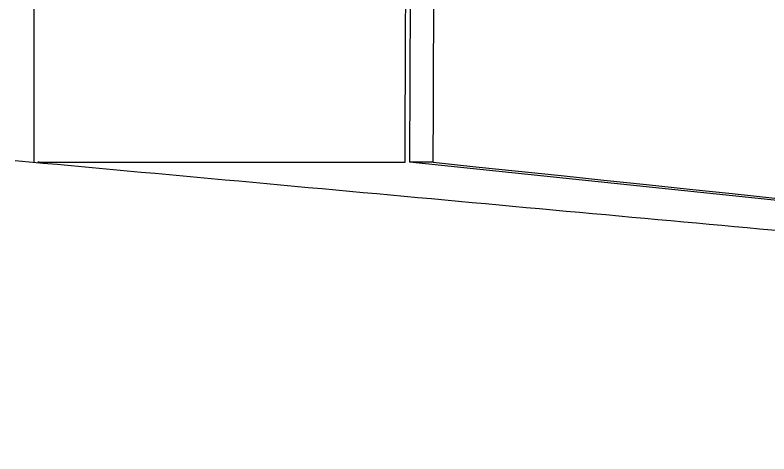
# Model space of a CAD drawing. Extents: x 86 to 639, y 68 to 658.
# Drawn here: x 467.733 to 471.208, y 337.998 to 340.019 of the extents above; entities that cross this region are included whole.
import ezdxf

# ---------------------------------------------------------------- set-up
doc = ezdxf.new("R2010")
doc.units = 0
doc.layers.get('0').update_dxf_attribs({"linetype": 'CONTINUOUS'})

msp = doc.modelspace()

# ---------------------------------------------------------------- linework, layer by layer
at = {"color": 7, "linetype": 'CONTINUOUS'}
for p, q in [((469.5793, 347.3235), (469.5506, 339.3418)), ((467.819, 340.1006), (467.819, 339.3419)), ((481.6546, 338.0802), (469.5506, 339.3418))]:
    msp.add_line(p, q, dxfattribs=at)
msp.add_ellipse((767.819, -624.821), major_axis=(0, 9042.9509), ratio=0.033175, start_param=1.463084, end_param=1.463973, dxfattribs=at)
for points, knots in [([(469.6603, 339.3418), (469.667, 341.1386), (469.6793, 344.4039), (469.6912, 347.6693), (469.6966, 349.1379)], [0, 0, 0, 0, 0.55027, 1, 1, 1, 1]), ([(467.733, 339.3499), (468.4231, 339.2866), (469.8087, 339.1595), (471.3372, 339.0194), (472.1119, 338.9487), (472.329, 338.9288)], [0, 0, 0, 0, 0.416646, 0.836531, 1, 1, 1, 1]), ([(467.8437, 339.3419), (467.8389, 339.342), (467.8226, 339.342), (467.9846, 339.3419), (468.3151, 339.3419), (468.8156, 339.3418), (469.2913, 339.3418), (469.5291, 339.3418)], [0, 0, 0, 0, 0.093921, 0.320184, 0.546446, 0.773223, 1, 1, 1, 1])]:
    msp.add_open_spline(points, degree=3, knots=knots, dxfattribs=at)
for points in [[(469.6603, 339.3418), (469.6232, 339.3418), (469.5866, 339.3418), (469.5506, 339.3418)], [(469.6603, 339.3418), (473.8512, 338.9013), (478.1248, 338.4521), (482.4441, 337.9981)]]:
    msp.add_open_spline(points, degree=3, dxfattribs=at)

doc.saveas('drawing.dxf')
